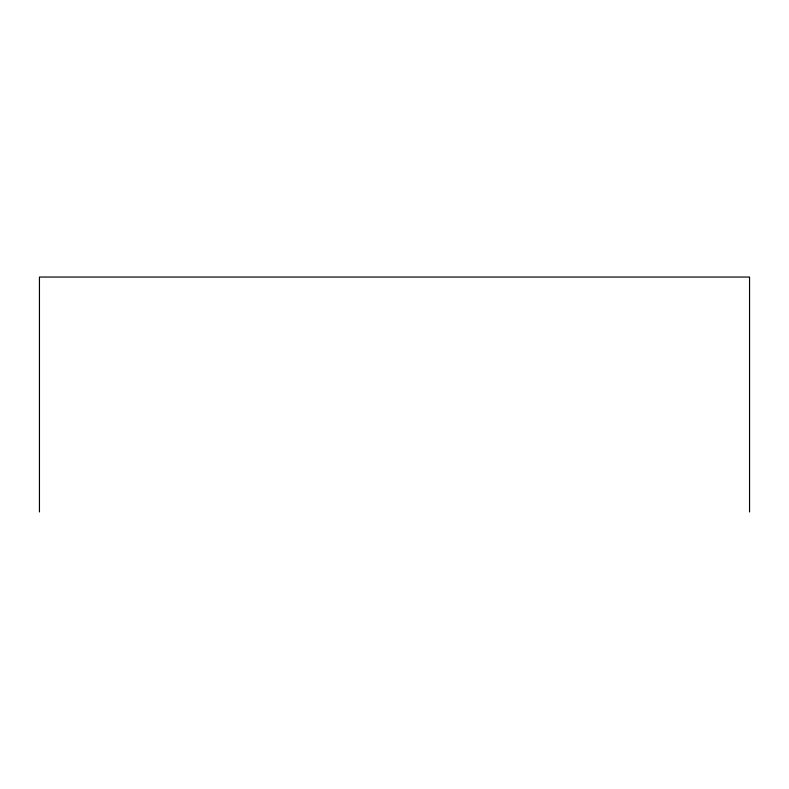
<?xml version="1.0" encoding="UTF-8"?>
<svg xmlns="http://www.w3.org/2000/svg" width="789" height="789" viewBox="0 0 789 789"><rect width="100%" height="100%" fill="white"/><g stroke="black" fill="none" stroke-linecap="round" stroke-linejoin="round"><path stroke-width="1.18" d="M749.55 511.953L749.55 277.047L39.45 277.047L39.45 511.953"/></g></svg>
